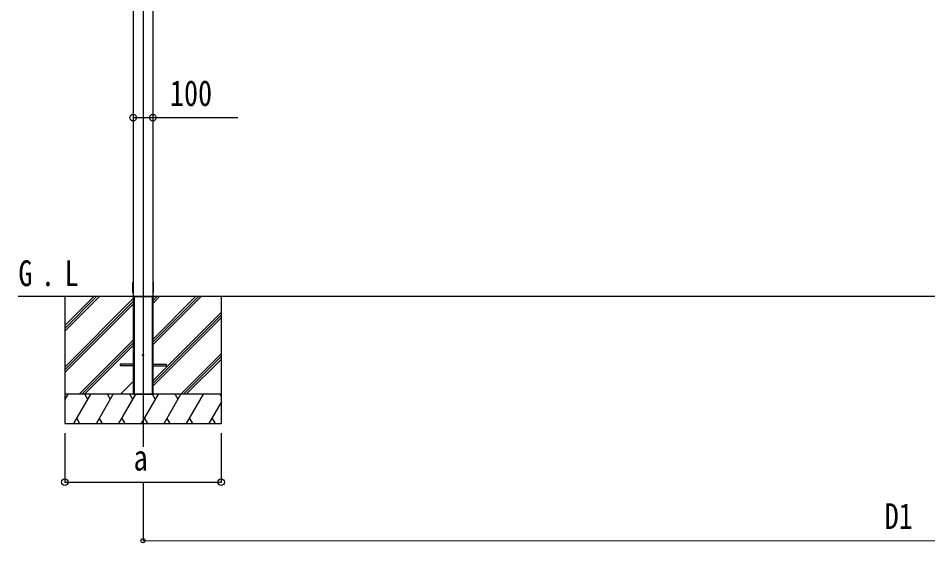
# Model space of a CAD drawing. Units: millimetres, scale not verified. Extents: x -16820 to 16820, y -11880 to 11880.
# Drawn here: x -14113 to -9459, y -6221 to -3534 of the extents above; entities that cross this region are included whole.
import ezdxf
from ezdxf.enums import TextEntityAlignment as Align

# ---------------------------------------------------------------- set-up
doc = ezdxf.new("R2010")
doc.units = ezdxf.units.MM
doc.header["$LTSCALE"] = 60
for name, color, linetype in [('0-2_USER1', 3, 'Continuous'), ('0-3_YKK_12', 2, 'Continuous'), ('0-4_YKK_A1', 4, 'Continuous'), ('0-5_YKK_D', 6, 'Continuous')]:
    doc.layers.add(name, color=color, linetype=linetype)
doc.styles.add('ＭＳ ゴシック', font='')
doc.styles.get('ＭＳ ゴシック').set_extended_font_data('MS Gothic')

msp = doc.modelspace()

# ---------------------------------------------------------------- linework, layer by layer
at = {"layer": '0-3_YKK_12'}
msp.add_line((-13473.86, -2595.02), (-13473.86, -5729.26), dxfattribs=at)
at = {"layer": '0-4_YKK_A1'}
for p, q in [((-13523.86, -2589.06), (-13523.86, -4979.26)), ((-13423.86, -2589.06), (-13423.86, -4979.26)), ((-13526.36, -4916.69), (-13526.09, -4885.78)), ((-13423.86, -4885.49), (-13422.13, -4885.49)), ((-13422.13, -4885.49), (-13421.93, -4885.49)), ((-13421.63, -4885.78), (-13421.36, -4916.69)), ((-13526.16, -4939.69), (-13526.36, -4916.69)), ((-13421.36, -4916.69), (-13421.56, -4939.69)), ((-5004.93, -4959.99), (-14112.63, -4959.99)), ((-13873.86, -4959.99), (-13873.86, -5609.99)), ((-13873.86, -5136.62), (-13697.23, -4959.99)), ((-13873.86, -5122.47), (-13711.37, -4959.99)), ((-13873.86, -5108.33), (-13725.52, -4959.99)), ((-13873.86, -5320.46), (-13523.86, -4970.47)), ((-13525.66, -4939.99), (-13525.86, -4939.99)), ((-13523.86, -4939.99), (-13525.66, -4939.99)), ((-13523.86, -4959.99), (-13523.56, -4959.99)), ((-13523.86, -4959.99), (-13523.86, -5459.99)), ((-13523.56, -4959.99), (-13424.16, -4959.99)), ((-13521.36, -4959.99), (-13521.36, -5459.99)), ((-13519.86, -4959.99), (-13519.86, -5459.99)), ((-13427.86, -4959.99), (-13427.86, -5459.99)), ((-13426.36, -4959.99), (-13426.36, -5459.99)), ((-13424.16, -4959.99), (-13423.86, -4959.99)), ((-13422.06, -4939.99), (-13423.86, -4939.99)), ((-13423.86, -4959.99), (-13423.86, -5459.99)), ((-13423.86, -5207.12), (-13176.73, -4959.99)), ((-13423.86, -5192.97), (-13190.87, -4959.99)), ((-13423.86, -5178.83), (-13205.02, -4959.99)), ((-13423.86, -4994.98), (-13388.87, -4959.99)), ((-13423.86, -4980.84), (-13403.01, -4959.99)), ((-13423.86, -4966.7), (-13417.15, -4959.99)), ((-13421.86, -4939.99), (-13422.06, -4939.99)), ((-13073.86, -4959.99), (-13073.86, -5609.99)), ((-13873.86, -5334.6), (-13523.86, -4984.61)), ((-13873.86, -5348.75), (-13523.86, -4998.75)), ((-13423.86, -5390.96), (-13073.86, -5040.97)), ((-13423.86, -5405.1), (-13073.86, -5055.11)), ((-13423.86, -5419.25), (-13073.86, -5069.25)), ((-13801.26, -5459.99), (-13523.86, -5182.6)), ((-13787.11, -5459.99), (-13523.86, -5196.74)), ((-13772.97, -5459.99), (-13523.86, -5210.88)), ((-13280.76, -5459.99), (-13073.86, -5253.1)), ((-13266.61, -5459.99), (-13073.86, -5267.24)), ((-13252.47, -5459.99), (-13073.86, -5281.38)), ((-13591.36, -5305.49), (-13591.36, -5314.49)), ((-13523.86, -5305.49), (-13591.36, -5305.49)), ((-13523.86, -5314.49), (-13591.36, -5314.49)), ((-13423.86, -5305.49), (-13356.36, -5305.49)), ((-13423.86, -5314.49), (-13356.36, -5314.49)), ((-13356.36, -5305.49), (-13356.36, -5314.49)), ((-13589.12, -5459.99), (-13523.86, -5394.73)), ((-13073.86, -5459.99), (-13873.86, -5459.99)), ((-13873.86, -5488.93), (-13857.15, -5459.99)), ((-13872.16, -5485.97), (-13873.86, -5483.01)), ((-13828.29, -5609.99), (-13741.68, -5459.99)), ((-13756.69, -5485.97), (-13771.69, -5459.99)), ((-13712.82, -5609.99), (-13626.21, -5459.99)), ((-13641.21, -5485.97), (-13656.22, -5459.99)), ((-13597.35, -5609.99), (-13510.74, -5459.99)), ((-13525.75, -5485.97), (-13540.75, -5459.99)), ((-13524.1, -5459.99), (-13523.8, -5459.99)), ((-13523.8, -5459.99), (-13521.9, -5459.99)), ((-13521.9, -5459.99), (-13521.6, -5459.99)), ((-13521.6, -5459.99), (-13520.6, -5459.99)), ((-13520.6, -5459.99), (-13520.1, -5459.99)), ((-13519.86, -5459.99), (-13427.86, -5459.99)), ((-13481.88, -5609.99), (-13395.27, -5459.99)), ((-13428.1, -5459.99), (-13427.6, -5459.99)), ((-13427.6, -5459.99), (-13426.6, -5459.99)), ((-13410.28, -5485.97), (-13425.28, -5459.99)), ((-13424.4, -5459.99), (-13424.1, -5459.99)), ((-13366.41, -5609.99), (-13279.8, -5459.99)), ((-13294.8, -5485.97), (-13309.81, -5459.99)), ((-13250.94, -5609.99), (-13164.33, -5459.99)), ((-13073.86, -5468.65), (-13078.86, -5459.99)), ((-13135.47, -5609.99), (-13073.86, -5503.29)), ((-13813.29, -5584.01), (-13798.29, -5609.99)), ((-13697.82, -5584.01), (-13682.82, -5609.99)), ((-13582.35, -5584.01), (-13567.35, -5609.99)), ((-13466.88, -5584.01), (-13451.88, -5609.99)), ((-13351.41, -5584.01), (-13336.41, -5609.99)), ((-13235.94, -5584.01), (-13220.94, -5609.99)), ((-13120.47, -5584.01), (-13105.47, -5609.99)), ((-13873.86, -5609.99), (-13073.86, -5609.99))]:
    msp.add_line(p, q, dxfattribs=at)
for points in [[(-13525.79, -4885.49), (-13525.59, -4885.49), (-13523.86, -4885.49)], [(-13426.6, -5459.99), (-13426.3, -5459.99), (-13424.4, -5459.99)]]:
    msp.add_lwpolyline(points, dxfattribs=at)
msp.add_circle((-13473.86, -5259.99), 3, dxfattribs=at)
for centre, start, end in [((-13525.79, -4885.79), 90, 179.5), ((-13421.93, -4885.79), 0.5, 90), ((-13525.86, -4939.69), 180.5, 270), ((-13421.86, -4939.69), 270, 359.5)]:
    msp.add_arc(centre, 0.3, start, end, dxfattribs=at)
at = {"layer": '0-5_YKK_D'}
for p, q in [((-13424.13, -4042.67), (-13424.13, -4042.65)), ((-13874.11, -5659.99), (-13874.11, -5910.99)), ((-13074.11, -5659.99), (-13074.11, -5910.99)), ((-13874.11, -5909.99), (-13074.11, -5909.99)), ((-13474.11, -5910.99), (-13474.06, -6211.02)), ((-13474.06, -6210.02), (-5673.73, -6208.67))]:
    msp.add_line(p, q, dxfattribs=at)
msp.add_lwpolyline([(-13524.13, -4043.67), (-13424.13, -4043.65), (-12989.73, -4043.58)], dxfattribs=at)
for centre, radius in [((-13524.13, -4043.67), 17), ((-13424.13, -4043.65), 17), ((-13874.11, -5909.99), 17), ((-13074.11, -5909.99), 17), ((-13474.06, -6210.02), 10.62)]:
    msp.add_circle(centre, radius, dxfattribs=at)

# ---------------------------------------------------------------- texts
at = {"layer": '0-2_USER1', "style": 'ＭＳ ゴシック', "width": 0.8}
for s, p in [('G', (-14111.61, -4945.74)), ('L', (-13875.19, -4945.74)), ('.', (-13996.41, -4945.74))]:
    msp.add_text(s, height=132, dxfattribs=at).set_placement(p, align=Align.BOTTOM_LEFT)
at = {"layer": '0-5_YKK_D', "style": 'ＭＳ ゴシック', "width": 0.8}
for s, p in [('100', (-13336.13, -4023.64)), ('D1', (-9679.5, -6189.36))]:
    msp.add_text(s, height=132, rotation=0.01, dxfattribs=at).set_placement(p, align=Align.BOTTOM_LEFT)
msp.add_text('a', height=132, dxfattribs=at).set_placement((-13522.11, -5889.99), align=Align.BOTTOM_LEFT)

doc.saveas('drawing.dxf')
